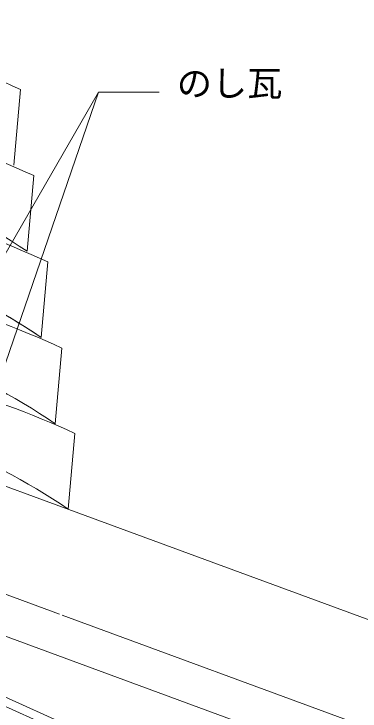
# Model space of a CAD drawing. Units: millimetres, scale not verified. Extents: x -203 to 197, y -138 to 132.
# Drawn here: x -6.51 to 18.07, y 10.87 to 60.41 of the extents above; entities that cross this region are included whole.
import ezdxf
from ezdxf.enums import TextEntityAlignment as Align

# ---------------------------------------------------------------- set-up
doc = ezdxf.new("R2010")
doc.units = ezdxf.units.MM
doc.header["$LTSCALE"] = 0.5
for name, color, linetype, lineweight in [('1-0', 7, 'Continuous', 18), ('1-1', 7, 'Continuous', 18), ('1-2', 3, 'Continuous', 18), ('1-3', 7, 'Continuous', 18), ('1-B', 3, 'Continuous', 18), ('1-C', 7, 'Continuous', 18)]:
    doc.layers.add(name, color=color, linetype=linetype, lineweight=lineweight)
doc.styles.add('ＭＳ ゴシック', font='')
doc.styles.get('ＭＳ ゴシック').set_extended_font_data('MS Gothic')

msp = doc.modelspace()

# ---------------------------------------------------------------- linework, layer by layer
at = {"layer": '1-0'}
for p, q in [((120.7426, -45.6779), (-28.0071, 21.2594)), ((120.7426, -46.3359), (-28.0071, 20.6015))]:
    msp.add_line(p, q, dxfattribs=at)
at = {"layer": '1-1'}
for q in [(-17.8688, 30.8018), (-17.8688, 30.8018), (-17.4265, 30.6391)]:
    msp.add_line((-4.6649, 25.9419), q, dxfattribs=at)
at = {"layer": '1-2'}
for p, q in [((-6.0362, 55.0326), (-6.5068, 49.6531)), ((-5.1036, 48.9176), (-5.5742, 43.5381)), ((-4.0996, 42.784), (-4.5702, 37.4045)), ((-3.098, 36.6579), (-3.5686, 31.2784)), ((-2.1796, 30.5921), (-2.6502, 25.2126))]:
    msp.add_line(p, q, dxfattribs=at)
for centre, radius, start, end in [((-31.3884, 0.4665), 60.168, 65.07971, 85), ((-30.4558, -5.6485), 60.168, 65.07971, 85), ((-29.1523, 9.2506), 41.612, 55.48535, 85), ((-29.4518, -11.7821), 60.168, 65.07971, 85), ((-28.1483, 3.117), 41.612, 55.48535, 85), ((-28.4502, -17.9082), 60.168, 65.07971, 85), ((-28.1483, 3.117), 41.612, 55.48535, 65.91102), ((-27.1467, -3.0091), 41.612, 55.48535, 85), ((-27.5318, -23.974), 60.168, 65.07971, 85), ((-26.2283, -9.0749), 41.612, 55.48535, 85)]:
    msp.add_arc(centre, radius, start, end, dxfattribs=at)
at = {"layer": '1-3'}
msp.add_line((-0.5109, 54.8487), (3.8164, 54.8487), dxfattribs=at)
msp.add_lwpolyline([(-10.2167, 38.0378), (-0.5109, 54.8487), (-8.7751, 30.8297)], dxfattribs=at)
at = {"layer": '1-B'}
for p, q in [((-3.2807, 17.7601), (-18.711, 23.4396)), ((35.8785, 0.3631), (-19.6337, 20.7956)), ((35.3441, 3.5435), (-3.0903, 17.69))]:
    msp.add_line(p, q, dxfattribs=at)
at = {"layer": '1-C'}
msp.add_line((37.8311, 10.3003), (-4.6649, 25.9419), dxfattribs=at)

# ---------------------------------------------------------------- texts
at = {"layer": '1-3', "style": 'ＭＳ ゴシック'}
msp.add_text('のし瓦', height=1.833, dxfattribs=at).set_placement((5.0553, 54.0102), align=Align.BOTTOM_LEFT)

doc.saveas('drawing.dxf')
